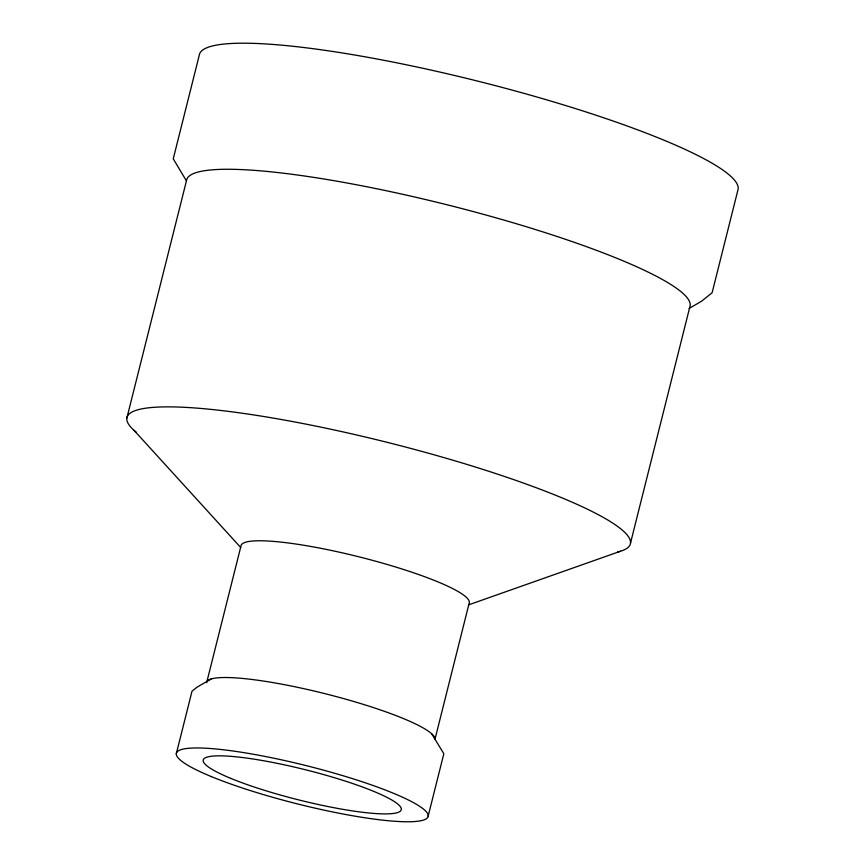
<?xml version="1.0" encoding="UTF-8"?>
<svg xmlns="http://www.w3.org/2000/svg" width="865" height="865" viewBox="0 0 865 865"><rect width="100%" height="100%" fill="white"/><g stroke="black" fill="none" stroke-linecap="round" stroke-linejoin="round"><path stroke-width="1.3" d="M126.852 418.087L186.537 180.482A259.5 39.249 14.1 0 1 443.745 203.956A259.5 39.249 14.1 0 1 690.151 305.637L630.466 543.252M176.341 753.599L192.008 691.211L196.971 687.21L211.157 678.993M206.659 682.615L241.011 545.869A117.64 17.797 14.1 0 1 357.505 556.465A117.64 17.797 14.1 0 1 469.317 602.57L434.965 739.326A117.64 17.797 14.1 0 0 326.127 693.957A117.64 17.797 14.1 0 0 206.93 681.739M428.153 816.149L443.832 753.761L431.678 733.769M689.135 308.437L701.45 301.301L712.111 292.748L738.148 189.121A277.665 41.996 14.1 0 0 474.496 80.315A277.665 41.996 14.1 0 0 199.274 55.198L173.249 158.825L186.321 180.699M468.614 604.862L620.497 551.232M134.043 430.348L240.675 547.459M136.324 432.295A259.5 39.249 14.1 0 1 384.471 441.658A259.5 39.249 14.1 0 1 617.567 552.021M230.76 778.37A102.081 15.44 14.1 0 0 397.403 812.624A102.081 15.44 14.1 0 0 278.573 763.622A102.081 15.44 14.1 0 0 230.76 778.37M211.384 776.608A129.75 19.625 14.1 0 0 423.201 820.15A129.75 19.625 14.1 0 0 272.161 757.859A129.75 19.625 14.1 0 0 211.384 776.608"/></g></svg>
